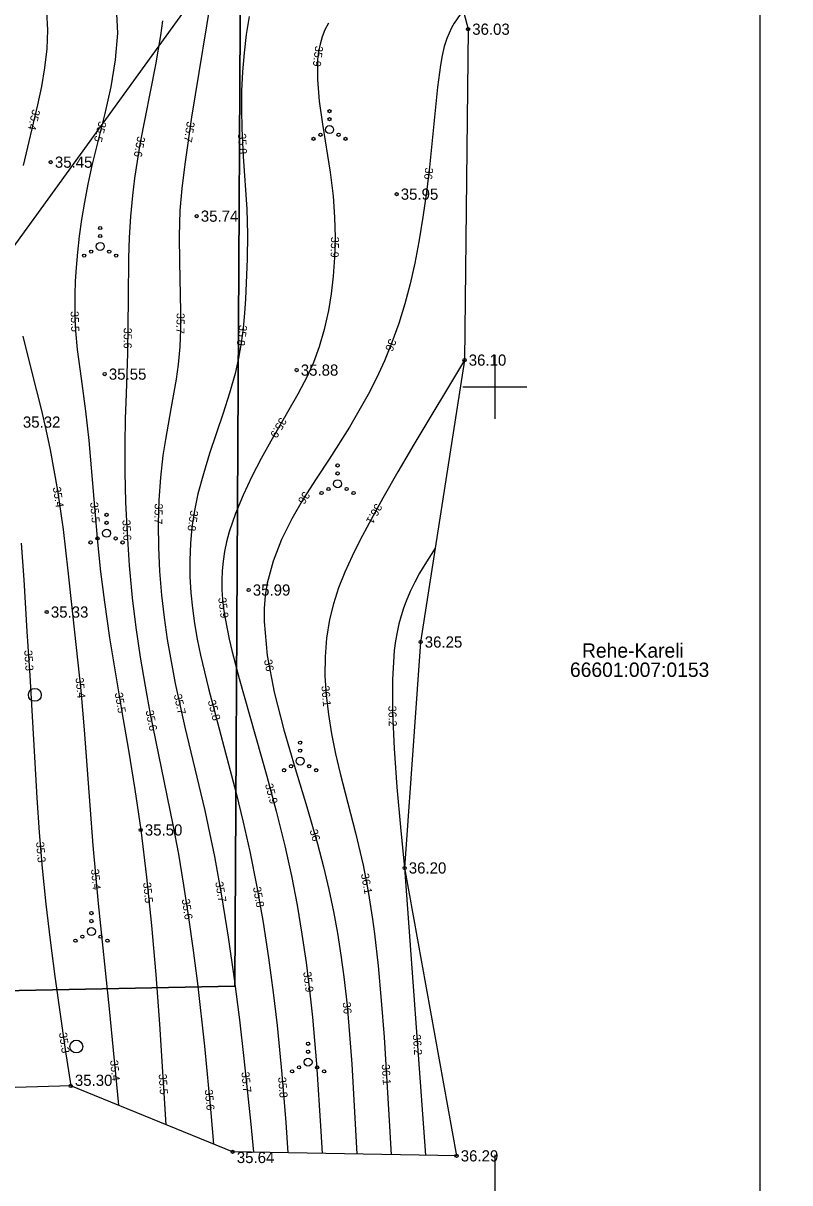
# Model space of a CAD drawing. Extents: x 624429 to 625284, y 6455720 to 6456482.
# Drawn here: x 624720.6 to 624768.4, y 6456000.3 to 6456072.7 of the extents above; entities that cross this region are included whole.
import ezdxf

# ---------------------------------------------------------------- set-up
doc = ezdxf.new("R2010")
doc.units = 0
for name, color, linetype in [('HALJASTUS', 7, 'Continuous'), ('HORISONTAAL-EH2000', 7, 'Continuous'), ('KORGUS-EH2000', 7, 'Continuous'), ('MOOTKOOD', 7, 'Continuous'), ('MOOTNR', 7, 'Continuous'), ('MOOTPIIR', 7, 'Continuous'), ('PIIR', 7, 'Continuous'), ('PIIRKITSENDUS', 7, 'Continuous'), ('VORK', 7, 'Continuous'), ('VORMISTUS', 7, 'Continuous')]:
    doc.layers.add(name, color=color, linetype=linetype)

msp = doc.modelspace()

# ---------------------------------------------------------------- linework, layer by layer
at = {"layer": 'HALJASTUS'}
for centre, radius in [((624739.684, 6456067.216), 0.1), ((624739.684, 6456066.066), 0.25), ((624739.684, 6456066.716), 0.1), ((624738.684, 6456065.491), 0.1), ((624739.119, 6456065.741), 0.1), ((624740.249, 6456065.741), 0.1), ((624740.684, 6456065.491), 0.1), ((624725.364, 6456059.917), 0.1), ((624725.364, 6456058.767), 0.25), ((624725.364, 6456059.417), 0.1), ((624724.364, 6456058.192), 0.1), ((624724.799, 6456058.442), 0.1), ((624725.929, 6456058.442), 0.1), ((624726.364, 6456058.192), 0.1), ((624740.187, 6456045.084), 0.1), ((624740.187, 6456044.584), 0.1), ((624740.187, 6456043.934), 0.25), ((624739.187, 6456043.359), 0.1), ((624739.622, 6456043.609), 0.1), ((624740.752, 6456043.609), 0.1), ((624741.187, 6456043.359), 0.1), ((624725.762, 6456041.998), 0.1), ((624725.762, 6456041.498), 0.1), ((624725.762, 6456040.848), 0.25), ((624724.762, 6456040.273), 0.1), ((624725.197, 6456040.523), 0.1), ((624726.327, 6456040.523), 0.1), ((624726.762, 6456040.273), 0.1), ((624721.285, 6456030.749), 0.4), ((624737.849, 6456027.763), 0.1), ((624737.849, 6456027.263), 0.1), ((624737.284, 6456026.288), 0.1), ((624737.849, 6456026.613), 0.25), ((624738.414, 6456026.288), 0.1), ((624736.849, 6456026.038), 0.1), ((624738.849, 6456026.038), 0.1), ((624724.817, 6456017.111), 0.1), ((624724.817, 6456015.961), 0.25), ((624724.817, 6456016.611), 0.1), ((624723.817, 6456015.386), 0.1), ((624724.252, 6456015.636), 0.1), ((624725.382, 6456015.636), 0.1), ((624725.817, 6456015.386), 0.1), ((624723.872, 6456008.774), 0.4), ((624738.347, 6456008.948), 0.1), ((624738.347, 6456008.448), 0.1), ((624737.782, 6456007.473), 0.1), ((624738.347, 6456007.798), 0.25), ((624738.912, 6456007.473), 0.1), ((624737.347, 6456007.223), 0.1), ((624739.347, 6456007.223), 0.1)]:
    msp.add_circle(centre, radius, dxfattribs=at)
at = {"layer": 'HORISONTAAL-EH2000'}
for points in [[(624732.46, 6456075.358), (624731.068, 6456066.834), (624730.64, 6456063.915), (624730.457, 6456062.391), (624730.343, 6456061.006), (624730.295, 6456059.415), (624730.315, 6456057.794), (624730.388, 6456054.691), (624730.378, 6456053.599), (624730.33, 6456052.493), (624730.232, 6456051.382), (624730.107, 6456050.464), (624729.781, 6456048.613), (624729.433, 6456046.701), (624729.283, 6456045.708), (624729.129, 6456044.329), (624729.031, 6456042.903), (624728.989, 6456041.443), (624729.003, 6456039.961), (624729.07, 6456038.469), (624729.19, 6456036.98), (624729.349, 6456035.589), (624729.55, 6456034.208), (624729.786, 6456032.833), (624730.052, 6456031.463), (624730.657, 6456028.724), (624731.892, 6456023.527), (624732.2, 6456022.124), (624732.499, 6456020.655), (624732.946, 6456018.188), (624733.356, 6456015.608), (624733.728, 6456012.998), (624734.057, 6456010.443), (624734.341, 6456008.028), (624734.764, 6456003.928), (624734.927, 6456002.171)], [(624722.008, 6456073.453), (624722.071, 6456072.282), (624722.027, 6456071.105), (624721.896, 6456069.928), (624721.699, 6456068.76), (624721.456, 6456067.608), (624720.548, 6456063.815)], [(624726.364, 6456073.713), (624726.44, 6456072.087), (624726.308, 6456070.421), (624726.026, 6456068.739), (624725.651, 6456067.063), (624724.844, 6456063.818), (624724.589, 6456062.656), (624724.375, 6456061.534), (624724.198, 6456060.454), (624724.056, 6456059.413), (624723.945, 6456058.412), (624723.863, 6456057.451), (624723.811, 6456056.596), (624723.78, 6456055.773), (624723.771, 6456054.981), (624723.783, 6456054.218), (624723.816, 6456053.483), (624723.918, 6456052.317), (624724.167, 6456050.523), (624724.451, 6456048.473), (624724.651, 6456046.649), (624725.198, 6456040.289), (624725.39, 6456038.445), (624725.624, 6456036.535), (624725.948, 6456034.316), (624726.72, 6456029.695), (624727.129, 6456027.293), (624727.527, 6456024.83), (624727.894, 6456022.307), (624728.257, 6456019.358), (624728.566, 6456016.343), (624728.83, 6456013.276), (624729.063, 6456010.17), (624729.472, 6456003.891)], [(624748.02, 6456073.535), (624747.47, 6456072.712), (624747.302, 6456072.416), (624747.146, 6456072.101), (624747.006, 6456071.762), (624746.846, 6456071.259), (624746.715, 6456070.703), (624746.606, 6456070.094), (624746.432, 6456068.715), (624745.923, 6456063.712), (624745.736, 6456062.165), (624745.518, 6456060.599), (624745.261, 6456059.043), (624745.004, 6456057.725), (624744.711, 6456056.438), (624744.378, 6456055.181), (624744.003, 6456053.957), (624743.582, 6456052.765), (624743.112, 6456051.608), (624742.622, 6456050.544), (624742.09, 6456049.505), (624741.522, 6456048.485), (624740.923, 6456047.478), (624739.652, 6456045.476), (624738.853, 6456044.255), (624738.067, 6456043.016), (624737.331, 6456041.751), (624736.681, 6456040.452), (624736.155, 6456039.11), (624735.789, 6456037.718), (624735.671, 6456036.946), (624735.608, 6456036.152), (624735.6, 6456035.329), (624735.793, 6456033.202), (624736.229, 6456030.925), (624736.835, 6456028.556), (624737.538, 6456026.149), (624738.262, 6456023.761), (624738.934, 6456021.449), (624739.315, 6456019.999), (624739.647, 6456018.591), (624739.935, 6456017.213), (624740.183, 6456015.851), (624740.396, 6456014.492), (624740.579, 6456013.122), (624740.776, 6456011.338), (624740.939, 6456009.521), (624741.073, 6456007.678), (624741.287, 6456003.938), (624741.38, 6456002.056)], [(624729.246, 6456072.855), (624729.124, 6456071.945), (624728.814, 6456070.107), (624727.85, 6456065.147), (624727.67, 6456064.093), (624727.511, 6456063.027), (624727.379, 6456061.948), (624727.261, 6456060.638), (624727.183, 6456059.326), (624727.135, 6456058.028), (624727.101, 6456055.539), (624727.077, 6456052.095), (624726.984, 6456049.564), (624726.924, 6456047.997), (624726.897, 6456046.404), (624726.905, 6456044.655), (624726.952, 6456042.785), (624727.042, 6456040.832), (624727.18, 6456038.831), (624727.371, 6456036.82), (624727.599, 6456034.948), (624727.869, 6456033.106), (624728.169, 6456031.301), (624728.492, 6456029.54), (624729.165, 6456026.179), (624729.897, 6456022.624), (624730.244, 6456020.793), (624730.574, 6456018.853), (624730.884, 6456016.828), (624731.172, 6456014.765), (624731.437, 6456012.709), (624731.882, 6456008.797), (624732.279, 6456004.624), (624732.446, 6456002.679)], [(624734.676, 6456073.135), (624734.488, 6456072.014), (624734.347, 6456070.855), (624734.251, 6456069.673), (624734.196, 6456068.483), (624734.18, 6456067.3), (624734.2, 6456066.14), (624734.292, 6456064.394), (624734.518, 6456061.1), (624734.558, 6456059.527), (624734.542, 6456057.962), (624734.435, 6456055.489), (624734.371, 6456054.586), (624734.282, 6456053.668), (624734.16, 6456052.736), (624733.997, 6456051.789), (624733.786, 6456050.827), (624733.448, 6456049.599), (624733.051, 6456048.352), (624732.2, 6456045.83), (624731.805, 6456044.567), (624731.47, 6456043.312), (624731.253, 6456042.265), (624731.097, 6456041.227), (624730.999, 6456040.196), (624730.956, 6456039.17), (624730.965, 6456038.148), (624731.024, 6456037.128), (624731.121, 6456036.168), (624731.257, 6456035.202), (624731.428, 6456034.222), (624731.632, 6456033.224), (624732.125, 6456031.141), (624733.857, 6456024.598), (624734.298, 6456022.802), (624734.715, 6456020.951), (624735.15, 6456018.756), (624735.535, 6456016.532), (624735.871, 6456014.319), (624736.161, 6456012.157), (624736.405, 6456010.084), (624736.708, 6456007.046), (624736.947, 6456004.026), (624737.078, 6456002.132)], [(624739.616, 6456072.717), (624739.399, 6456072.302), (624739.226, 6456071.867), (624739.095, 6456071.413), (624739.001, 6456070.937), (624738.942, 6456070.439), (624738.927, 6456069.189), (624739.042, 6456067.835), (624739.243, 6456066.402), (624739.722, 6456063.409), (624739.91, 6456061.903), (624740.004, 6456060.592), (624740.031, 6456059.316), (624739.998, 6456058.084), (624739.914, 6456056.909), (624739.784, 6456055.802), (624739.618, 6456054.773), (624739.357, 6456053.57), (624739.046, 6456052.49), (624738.684, 6456051.506), (624738.319, 6456050.69), (624737.712, 6456049.533), (624736.021, 6456046.601), (624735.426, 6456045.52), (624734.84, 6456044.388), (624734.292, 6456043.23), (624733.809, 6456042.07), (624733.422, 6456040.931), (624733.256, 6456040.314), (624733.127, 6456039.707), (624733.034, 6456039.106), (624732.977, 6456038.507), (624732.953, 6456037.907), (624732.963, 6456037.3), (624733.001, 6456036.721), (624733.067, 6456036.127), (624733.158, 6456035.516), (624733.415, 6456034.218), (624733.577, 6456033.523), (624734.033, 6456031.766), (624735.765, 6456025.667), (624736.355, 6456023.491), (624736.896, 6456021.31), (624737.304, 6456019.444), (624737.657, 6456017.606), (624737.96, 6456015.8), (624738.217, 6456014.029), (624738.434, 6456012.295), (624738.617, 6456010.601), (624738.872, 6456007.69), (624739.15, 6456003.479), (624739.229, 6456002.094)], [(624720.529, 6456053.15), (624721.093, 6456050.883), (624721.68, 6456048.591), (624721.972, 6456047.322), (624722.237, 6456046.05), (624722.476, 6456044.782), (624722.689, 6456043.526), (624723.044, 6456041.084), (624723.347, 6456038.494), (624724.157, 6456031.011), (624724.37, 6456028.573), (624724.897, 6456021.338), (624725.245, 6456017.71), (624725.928, 6456011.134), (624726.498, 6456005.104)], [(624748.118, 6456051.664), (624744.946, 6456046.382), (624743.954, 6456044.686), (624743.018, 6456043.043), (624742.151, 6456041.469), (624741.6, 6456040.424), (624741.095, 6456039.408), (624740.644, 6456038.412), (624740.254, 6456037.428), (624739.931, 6456036.445), (624739.683, 6456035.454), (624739.495, 6456034.296), (624739.403, 6456033.12), (624739.399, 6456031.93), (624739.472, 6456030.729), (624739.613, 6456029.524), (624739.812, 6456028.317), (624740.066, 6456027.073), (624740.357, 6456025.834), (624741.31, 6456022.133), (624741.784, 6456020.101), (624742.1, 6456018.466), (624742.371, 6456016.741), (624742.493, 6456015.825), (624742.717, 6456013.817), (624742.913, 6456011.649), (624743.087, 6456009.353), (624743.391, 6456004.505), (624743.532, 6456002.017)], [(624720.432, 6456040.228), (624720.598, 6456037.933), (624720.791, 6456034.715), (624720.976, 6456031.966), (624721.406, 6456024.318), (624721.561, 6456022.139), (624721.75, 6456019.914), (624721.98, 6456017.67), (624722.246, 6456015.413), (624722.54, 6456013.147), (624723.186, 6456008.596), (624723.524, 6456006.316)], [(624746.287, 6456039.921), (624745.627, 6456038.884), (624745.309, 6456038.349), (624745.005, 6456037.795), (624744.721, 6456037.215), (624744.462, 6456036.603), (624744.299, 6456036.157), (624744.151, 6456035.689), (624744.018, 6456035.195), (624743.903, 6456034.673), (624743.806, 6456034.118), (624743.727, 6456033.528), (624743.608, 6456031.714), (624743.612, 6456029.653), (624743.716, 6456027.395), (624743.894, 6456024.99), (624744.121, 6456022.486), (624744.373, 6456019.933)], [(624744.373, 6456019.933), (624745.683, 6456001.979)]]:
    msp.add_lwpolyline(points, dxfattribs=at)
at = {"layer": 'KORGUS-EH2000'}
for centre in [(624748.337, 6456072.339), (624722.276, 6456064.031), (624743.873, 6456062.033), (624731.389, 6456060.659), (624748.118, 6456051.664), (624737.631, 6456051.039), (624725.647, 6456050.789), (624734.635, 6456037.298), (624722.026, 6456035.923), (624745.372, 6456034.05), (624727.894, 6456022.307), (624744.373, 6456019.933), (624723.524, 6456006.316), (624733.636, 6456002.194), (624747.619, 6456001.944)]:
    msp.add_circle(centre, 0.1, dxfattribs=at)
at = {"layer": 'MOOTPIIR'}
msp.add_lwpolyline([(624745.59, 6456082.708), (624748.337, 6456072.339), (624748.118, 6456051.664), (624745.372, 6456034.05), (624744.373, 6456019.933), (624747.619, 6456001.944), (624733.636, 6456002.194), (624723.524, 6456006.316), (624715.16, 6456006.066), (624706.795, 6456002.194), (624695.182, 6456000.435), (624694.087, 6456000.481), (624692.62, 6456001.157), (624691.222, 6456000.504), (624676.483, 6456000.522), (624663.785, 6456002.021)], dxfattribs=at)
at = {"layer": 'PIIR'}
msp.add_lwpolyline([(624877.32, 6456284.97), (624845.05, 6456279.85), (624856.73, 6456215.32), (624835.64, 6456159.57), (624775.59, 6456142.35), (624734.46, 6456131.83), (624734.14, 6456080.13), (624733.78, 6456012.54), (624664.4, 6456011.15), (624663.28, 6455944.62), (624677.66, 6455831.67), (624689.59, 6455720.42), (624806.95, 6455882.37), (624878.12, 6455980.65)], dxfattribs=at)
msp.add_lwpolyline([(624608.03, 6456124.14), (624607.9, 6456113.3), (624600.67, 6456087.4), (624665.3, 6456064.68), (624664.4, 6456011.15), (624733.78, 6456012.54), (624734.14, 6456080.13), (624664.64, 6456098.38)], close=True, dxfattribs=at)
at = {"layer": 'PIIRKITSENDUS'}
msp.add_lwpolyline([(624670.723, 6455982.778), (624674.465, 6455997.37), (624686.127, 6456011.996), (624731.056, 6456074.095), (624745.21, 6456096.689), (624751.126, 6456108.643), (624765.81, 6456126.087)], dxfattribs=at)
at = {"layer": 'VORK'}
for p, q in [((624750, 6456052), (624750, 6456048)), ((624748, 6456050), (624752, 6456050)), ((624750, 6456002), (624750, 6455998))]:
    msp.add_line(p, q, dxfattribs=at)
at = {"layer": 'VORMISTUS'}
msp.add_lwpolyline([(624766.582, 6455967.941), (624766.582, 6456170.941), (624483.082, 6456170.941), (624483.082, 6455967.941)], close=True, dxfattribs=at)

# ---------------------------------------------------------------- texts
at = {"layer": 'HORISONTAAL-EH2000'}
for s, rotation, p in [('35.9', 262.8724, (624738.799, 6456071.321)), ('35.4', 256.60257, (624721.141, 6456067.368)), ('35.5', 256.04406, (624725.283, 6456066.62)), ('35.7', 261.59256, (624730.781, 6456066.598)), ('35.6', 259.70726, (624727.693, 6456065.677)), ('35.8', 272.94449, (624733.968, 6456065.817)), ('36', 263.32619, (624745.67, 6456063.714)), ('35.9', 268.79173, (624739.78, 6456059.374)), ('35.5', 272.0756, (624723.515, 6456054.717)), ('35.7', 269.22961, (624730.139, 6456054.61)), ('35.6', 269.59379, (624726.838, 6456053.686)), ('35.8', 262.62912, (624734.056, 6456053.88)), ('36', 248.99516, (624743.417, 6456053.039)), ('35.9', 240.03104, (624736.608, 6456048.119)), ('35.4', 278.69806, (624722.406, 6456043.707)), ('36', 238.4155, (624738.076, 6456043.505)), ('35.5', 274.9179, (624724.734, 6456042.772)), ('35.7', 268.44422, (624728.775, 6456042.711)), ('36.1', 241.25544, (624742.571, 6456042.751)), ('35.6', 273.10494, (624726.748, 6456041.675)), ('35.8', 261.5578, (624731.005, 6456042.305)), ('35.9', 276.8533, (624732.735, 6456036.805)), ('35.3', 273.85099, (624720.62, 6456033.528)), ('36', 280.85537, (624735.593, 6456032.914)), ('35.4', 275.72213, (624723.824, 6456031.806)), ('35.5', 279.51513, (624726.272, 6456030.857)), ('35.7', 282.45305, (624729.956, 6456030.743)), ('36.1', 274.94355, (624739.174, 6456031.302)), ('35.8', 284.82418, (624732.075, 6456030.355)), ('36.2', 271.56991, (624743.354, 6456030.065)), ('35.6', 280.99917, (624728.2, 6456029.74)), ('35.9', 285.15966, (624735.649, 6456025.141)), ('36', 286.21685, (624738.435, 6456022.271)), ('35.3', 274.86512, (624721.36, 6456021.547)), ('35.4', 275.48958, (624724.789, 6456019.846)), ('36.1', 280.56936, (624741.64, 6456019.549)), ('35.5', 275.90045, (624728.041, 6456019.006)), ('35.7', 279.85328, (624732.542, 6456019.038)), ('35.8', 280.12622, (624734.9, 6456018.717)), ('35.6', 278.57418, (624730.458, 6456017.966)), ('35.9', 276.95252, (624738.042, 6456013.43)), ('36', 275.62685, (624740.505, 6456011.532)), ('35.3', 278.16609, (624722.788, 6456009.62)), ('36.2', 274.17272, (624744.882, 6456009.517)), ('35.4', 275.40515, (624725.982, 6456007.906)), ('36.1', 273.58667, (624742.943, 6456007.66)), ('35.5', 273.73324, (624729.015, 6456007.056)), ('35.7', 275.89631, (624734.178, 6456007.17)), ('35.8', 274.68786, (624736.471, 6456006.849)), ('35.6', 275.4132, (624731.891, 6456006.068))]:
    msp.add_text(s, height=0.5, rotation=rotation, dxfattribs=at).set_placement(p)
at = {"layer": 'KORGUS-EH2000'}
for s, p in [(' 36.03', (624748.337, 6456071.989)), (' 35.45', (624722.276, 6456063.681)), (' 35.95', (624743.873, 6456061.683)), (' 35.74', (624731.389, 6456060.309)), (' 36.10', (624748.118, 6456051.314)), (' 35.55', (624725.647, 6456050.439)), (' 35.88', (624737.631, 6456050.689)), (' 35.32', (624720.278, 6456047.441)), (' 35.99', (624734.635, 6456036.948)), (' 35.33', (624722.026, 6456035.573)), (' 36.25', (624745.372, 6456033.7)), (' 35.50', (624727.894, 6456021.957)), (' 36.20', (624744.373, 6456019.583)), (' 35.30', (624723.524, 6456006.316)), (' 35.64', (624733.636, 6456001.494)), (' 36.29', (624747.619, 6456001.594))]:
    msp.add_text(s, height=0.7, dxfattribs=at).set_placement(p)
at = {"layer": 'MOOTKOOD'}
for p in [(624748.258, 6456072.304), (624722.197, 6456063.996), (624743.794, 6456061.998), (624731.31, 6456060.624), (624737.552, 6456051.004), (624748.039, 6456051.629), (624725.568, 6456050.754), (624734.556, 6456037.263), (624721.947, 6456035.888), (624745.293, 6456034.015), (624727.815, 6456022.272), (624744.294, 6456019.898), (624723.445, 6456006.281), (624733.557, 6456002.159), (624747.54, 6456001.909), (624747.54, 6456001.909)]:
    msp.add_text('1401', height=0.035, dxfattribs=at).set_placement(p)
at = {"layer": 'MOOTNR'}
for s, p in [('X1223', (624748.223, 6456072.339)), ('X1206', (624722.162, 6456064.031)), ('X1208', (624743.759, 6456062.033)), ('X1207', (624731.274, 6456060.659)), ('X1198', (624748.011, 6456051.664)), ('X1199', (624737.524, 6456051.039)), ('X1200', (624725.533, 6456050.789)), ('X1196', (624734.528, 6456037.298)), ('X1195', (624721.918, 6456035.923)), ('X1197', (624745.264, 6456034.05)), ('X1192', (624727.786, 6456022.307)), ('X1193', (624744.266, 6456019.933)), ('X1186', (624723.417, 6456006.316)), ('X1187', (624733.528, 6456002.194)), ('X1188', (624747.512, 6456001.944)), ('X1189', (624747.512, 6456001.944))]:
    msp.add_text(s, height=0.035, dxfattribs=at).set_placement(p)
at = {"layer": 'PIIR'}
for s, p in [('Rehe-Kareli', (624755.45, 6456033.069)), ('66601:007:0153', (624754.698, 6456031.869))]:
    msp.add_text(s, height=0.9, dxfattribs=at).set_placement(p)

doc.saveas('drawing.dxf')
